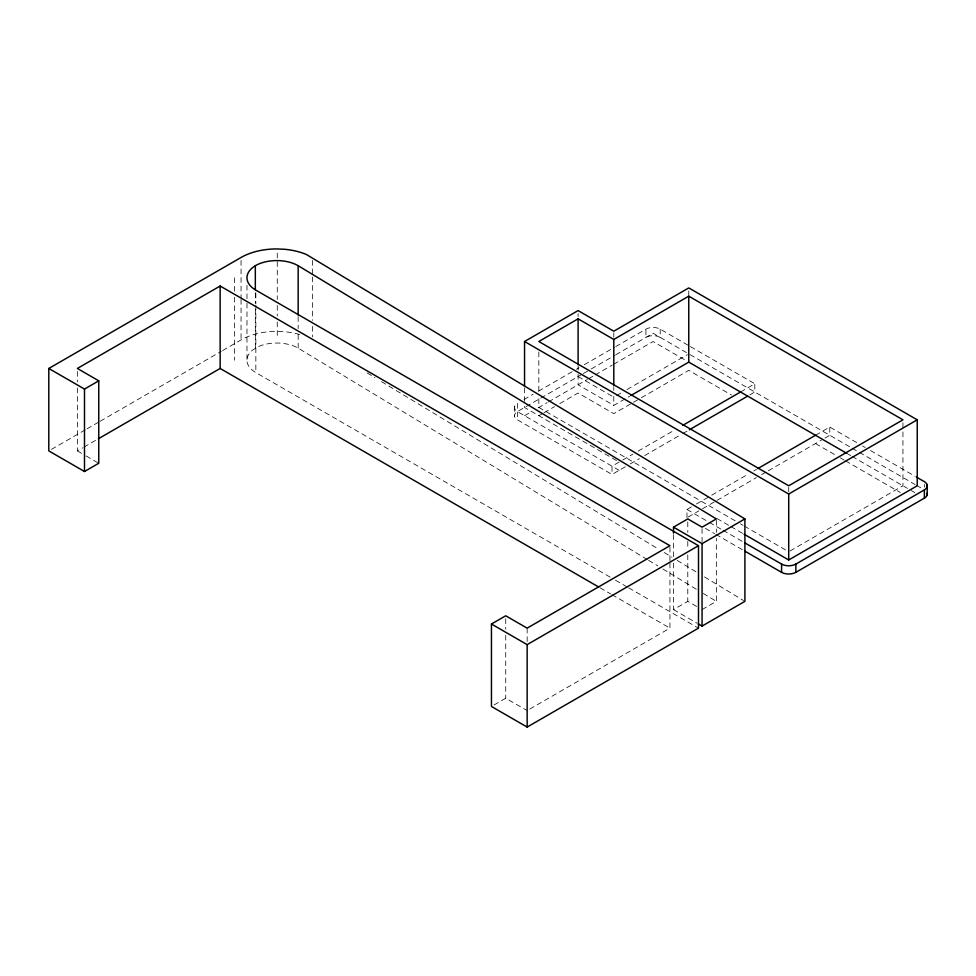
<?xml version="1.0" encoding="UTF-8"?>
<svg xmlns="http://www.w3.org/2000/svg" width="976" height="976" viewBox="0 0 976 976"><rect width="100%" height="100%" fill="white"/><g stroke="black" fill="none" stroke-linecap="round" stroke-linejoin="round"><path stroke-width="0.73" stroke-dasharray="4.88 3.66" d="M647.295 559.541L298.168 348.139A30.293 17.483 0 0 0 258.945 346.358L252.76 349.945A30.293 17.483 0 0 0 255.846 372.588L610.232 577.182M51.435 449.387L85.668 429.611M86.986 428.854L98.844 422.01M100.162 421.254L221.308 351.311M222.626 350.543L241.06 339.904A50.471 29.146 0 0 1 276.745 331.364L284.65 331.73A50.471 29.146 0 0 1 299.669 334.548M77.36 387.948L77.36 450.9L82.594 447.874M83.912 447.118L97.002 439.554M523.978 399.55L533.152 394.255M538.398 391.23L575.108 370.026M576.426 369.27L579.049 367.757M584.295 364.731L614.453 347.31M615.771 346.553L645.929 329.144A10.102 5.832 0 0 1 660.203 329.144L689.105 345.833M582.05 374.272L517.414 411.579A10.102 5.832 0 0 0 517.414 419.826L612.013 474.446L626.287 466.199M583.367 373.503L589.943 369.709M591.249 368.952L614.929 355.288M615.771 354.8L653.066 333.267L689.105 354.081M524.551 415.703L531.688 411.579M538.142 407.858L547.158 402.649M548.451 401.905L587.308 379.469M588.626 378.712L593.884 375.675M595.201 374.918L612.294 365.048M613.611 364.292L653.066 341.515L687.494 361.388M538.837 415.703L542.766 413.434M544.071 412.677L554.539 406.638M559.773 403.613L578.097 393.035L613.794 413.641L632.216 403.015M616.429 395.634L621.688 392.596M626.946 389.558L687.446 354.63M578.097 374.296L578.097 384.788L613.794 405.394L629.581 396.293M633.522 402.258L640.097 398.452M641.415 397.696L688.763 370.368L731.463 395.012M619.15 462.075L612.013 466.199L612.013 474.446M622.725 460.013L632.863 454.169M638.109 451.132L673.562 430.66M740.528 391.998L754.802 383.763L754.802 391.998L747.665 396.122M630.228 463.929L639.426 458.622M644.672 455.585L681.443 434.357M682.749 433.6L688.007 430.575M686.982 517.719L686.982 509.484L691.74 506.727M696.498 503.982L710.443 495.93M711.76 495.174L748.531 473.946M753.777 470.908L756.4 469.395M815.485 435.284L829.771 427.037L857.355 442.97M688.165 517.036L698.877 510.851M702.574 508.716L715.701 501.139M717.018 500.383L756.4 477.642M761.658 474.604L766.904 471.579M768.222 470.822L821.438 440.091M825.013 438.029L829.771 435.284L829.771 427.037M494.051 704.965L505.727 698.218L527.15 710.589M673.501 563.128L673.501 609.597L687.787 601.35L696.876 606.596M790.035 550.976L902.946 485.78L902.946 430.318M529.773 709.076L669.939 628.141L669.939 562.188M702.061 609.597L716.347 601.35L716.347 538.398M690.422 346.59L754.802 383.763M862.613 446.008L865.248 447.52M870.494 450.558L915.171 476.349M690.069 354.63L851.536 447.85M852.109 448.179L858.099 451.644M859.417 452.4L915.171 484.584M916.488 485.353L921.734 488.378M847.436 453.73L850.73 455.633M852.036 456.39L907.473 488.39M911.279 490.586L914.854 492.648M815.485 443.531L835.066 454.828M840.287 457.842L844.203 460.111M845.509 460.855L900.336 492.514M578.097 376.541L613.794 397.159M735.196 520.83L538.837 407.456L538.837 396.964M740.418 523.844L743.029 525.356M744.334 526.101L787.412 550.976M616.527 460.562L524.551 407.456L524.551 404.467M716.921 518.524L729.975 526.064M730.902 526.601L743.029 533.591M619.15 470.322L517.414 411.579A10.102 5.832 0 0 1 517.414 403.344L517.414 419.826M686.982 509.484L708.003 521.611M709.32 522.38L722.447 529.956M723.021 530.285L743.48 542.095M705.367 528.345L714.566 533.652M715.884 534.409L743.48 550.342M673.501 609.597L696.876 623.091M615.502 580.232L627.361 587.076M628.678 587.833L698.499 628.141M600.033 587.784L610.586 593.872M611.903 594.64L669.939 628.141M77.36 450.9L84.912 455.267M86.181 455.999L98.771 463.271M367.171 372.966L374.979 377.688M381.494 381.628L658.934 549.378M664.144 552.526L671.964 557.247M677.173 560.407L696.705 572.217M704.526 576.938L743.602 600.569M648.601 560.334L657.726 565.86M662.936 569.008L696.803 589.516M703.318 593.469L716.347 601.35M924.37 484.401L924.37 487.146M902.946 422.828L902.946 428.818M788.718 487.28L788.718 491.77M716.347 520.415L716.347 532.408M702.061 528.65L702.061 542.144M688.763 290.921L688.763 295.423M687.787 521.916L687.787 532.408M687.787 541.399L687.787 548.89M687.787 554.893L687.787 601.35M673.501 534.653L673.501 557.137M669.939 547.207L669.939 560.7M660.203 329.144L660.203 337.391A10.102 5.832 0 0 0 645.929 337.391L645.929 329.144M613.794 332.706L613.794 337.196M613.794 387.411L613.794 390.412M613.794 396.402L613.794 405.394M578.097 313.589L578.097 316.59M578.097 365.305L578.097 372.795M538.837 351.994L538.837 390.973M527.15 628.141L527.15 641.635M524.551 387.972L524.551 402.966M514.584 406.553L514.584 416.618M505.727 618.772L505.727 629.264M505.727 635.266L505.727 698.218M312.466 260.446L312.466 275.439M312.466 276.94L312.466 320.409M312.466 326.399L312.466 336.891M298.168 316.663L298.168 328.656M298.168 334.658L298.168 348.139M277.269 253.052L277.269 299.51M277.269 305.512L277.269 316.004M277.269 321.995L277.269 335.488M255.846 293.142L255.846 303.634M255.846 305.134L255.846 372.588M255.334 292.69L255.334 303.182M255.334 309.172L255.334 348.151M246.977 285.273L246.977 301.755M246.977 303.255L246.977 360.217M241.06 260.458L241.06 297.936M241.06 299.437L241.06 339.904M234.423 277.782L234.423 291.263M234.423 297.265L234.423 360.217M77.36 371.453L77.36 381.945"/><path stroke-width="1.46" d="M673.501 533.152L673.501 527.162L687.787 518.915L702.061 527.162L716.347 518.915L298.168 265.704A30.293 17.483 0 0 0 255.846 265.411L252.76 267.497A30.293 17.483 0 0 0 255.846 290.14L698.499 545.706L698.499 628.141L527.15 727.071L491.453 706.465L491.453 624.018L505.727 615.783L527.15 628.141L669.939 545.706L220.149 286.017L77.36 368.464L98.771 380.823L98.771 463.271L84.497 471.506L48.8 450.9L48.8 368.464L241.06 257.469A50.471 29.146 0 0 1 276.745 248.929L284.65 249.283A50.471 29.146 0 0 1 306.415 254.492L744.908 518.915L744.908 601.35L702.061 626.08L698.169 623.835M48.8 368.464L84.497 389.07L98.771 380.823M98.32 438.797L220.149 368.464L598.715 587.027M524.551 386.472L524.551 341.502L578.097 310.588L613.794 331.206L688.763 287.92L917.233 419.826L917.233 485.78L788.718 559.968L744.041 534.177M578.097 318.835L538.837 341.502L788.718 485.78L902.946 419.826L688.763 296.167L613.794 339.453L578.097 318.835L578.097 363.804M630.899 395.524L688.763 362.12L846.814 453.376M682.749 425.353L740.528 391.998M689.312 429.806L747.665 396.122M757.718 468.639L815.485 435.284M491.453 624.018L527.15 644.636L698.499 545.706M673.501 527.162L702.061 543.644L744.908 518.915M524.551 341.502L788.718 494.015L917.233 419.826M744.786 542.851L781.581 564.091A10.102 5.832 0 0 0 795.855 564.091L924.37 489.903A10.102 5.832 0 0 0 924.37 481.656L916.488 477.105M744.786 551.098L781.581 572.339A10.102 5.832 0 0 0 795.855 572.339L924.37 498.138A10.102 5.832 0 0 0 927.2 493.112M927.2 484.865L927.2 494.93M924.37 489.903L924.37 498.138M795.855 564.091L795.855 572.339M788.718 494.015L788.718 559.968M781.581 564.091L781.581 572.339M702.061 543.644L702.061 626.08M688.763 296.167L688.763 362.12M613.794 339.453L613.794 385.91M527.15 644.636L527.15 727.071M298.168 265.704L298.168 315.163M255.334 265.704L255.334 289.689M220.149 286.017L220.149 368.464M84.497 389.07L84.497 471.506"/></g></svg>
